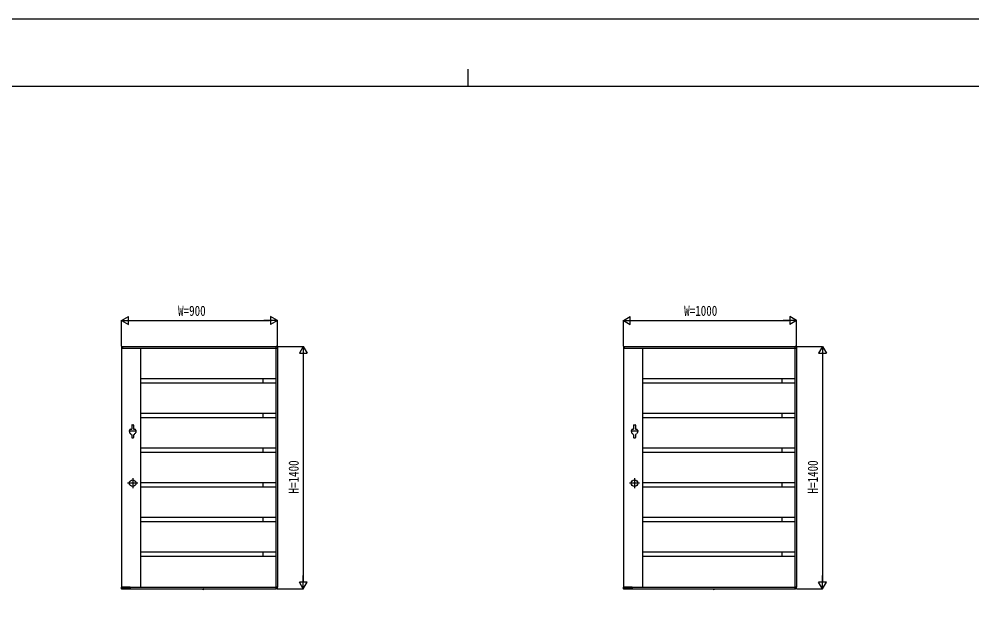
# Model space of a CAD drawing. Units: millimetres, scale not verified. Extents: x -8410 to 8410, y -5940 to 5940.
# Drawn here: x -2602 to 2904, y 2581 to 5940 of the extents above; entities that cross this region are included whole.
import ezdxf
from ezdxf.enums import TextEntityAlignment as Align

# ---------------------------------------------------------------- set-up
doc = ezdxf.new("R2010")
doc.units = ezdxf.units.MM
doc.header["$LTSCALE"] = 30
for name, color, linetype in [('0-2_YKK_A1', 4, 'Continuous'), ('0-3_YKK_D', 6, 'Continuous'), ('0-4_YKK_ZWAK', 7, 'Continuous')]:
    doc.layers.add(name, color=color, linetype=linetype)
doc.styles.add('ＭＳ ゴシック', font='')
doc.styles.get('ＭＳ ゴシック').set_extended_font_data('MS Gothic')

msp = doc.modelspace()

# ---------------------------------------------------------------- linework, layer by layer
at = {"layer": '0-2_YKK_A1'}
for p, q in [((-2010.46, 4048.63), (-2010.46, 4040.5)), ((-2009.96, 4040), (-2009.96, 2660)), ((-2009.96, 4040), (-1109.96, 4040)), ((-2009.96, 4040), (-2003.26, 4040)), ((-2009.05, 4050.13), (-2003.49, 4050.47)), ((-2003.26, 4040), (-2003.26, 4040)), ((-2002.96, 4050), (-1116.96, 4050)), ((-2002.96, 4040), (-2002.96, 4050)), ((-2002.96, 4040.3), (-2002.96, 4049.97)), ((-1899.96, 4040), (-1899.96, 2660)), ((-1118.96, 4040), (-1118.96, 2660)), ((-1116.96, 4040), (-1116.96, 4050)), ((-1116.96, 4040.3), (-1116.96, 4049.97)), ((-1109.96, 4040), (-1116.66, 4040)), ((-1116.66, 4040), (-1116.66, 4040)), ((-1110.87, 4050.13), (-1116.43, 4050.47)), ((-1109.96, 4040), (-1109.96, 2660)), ((-1109.46, 4048.63), (-1109.46, 4040.5)), ((889.54, 4048.63), (889.54, 4040.5)), ((890.04, 4040), (890.04, 2660)), ((890.04, 4040), (1890.04, 4040)), ((890.04, 4040), (896.74, 4040)), ((890.95, 4050.13), (896.51, 4050.47)), ((896.74, 4040), (896.74, 4040)), ((897.04, 4050), (1883.04, 4050)), ((897.04, 4040), (897.04, 4050)), ((897.04, 4040.3), (897.04, 4049.97)), ((1000.04, 4040), (1000.04, 2660)), ((1881.04, 4040), (1881.04, 2660)), ((1883.04, 4040), (1883.04, 4050)), ((1883.04, 4040.3), (1883.04, 4049.97)), ((1890.04, 4040), (1883.34, 4040)), ((1883.34, 4040), (1883.34, 4040)), ((1889.13, 4050.13), (1883.57, 4050.47)), ((1890.04, 4040), (1890.04, 2660)), ((1890.54, 4048.63), (1890.54, 4040.5)), ((-1118.96, 3862.5), (-1899.96, 3862.5)), ((-1193.96, 3862.5), (-1193.96, 3837.5)), ((1881.04, 3862.5), (1000.04, 3862.5)), ((1806.04, 3862.5), (1806.04, 3837.5)), ((-1118.96, 3837.5), (-1899.96, 3837.5)), ((1881.04, 3837.5), (1000.04, 3837.5)), ((-1118.96, 3662.5), (-1899.96, 3662.5)), ((-1118.96, 3637.5), (-1899.96, 3637.5)), ((-1193.96, 3662.5), (-1193.96, 3637.5)), ((1881.04, 3662.5), (1000.04, 3662.5)), ((1881.04, 3637.5), (1000.04, 3637.5)), ((1806.04, 3662.5), (1806.04, 3637.5)), ((-1951.21, 3595.5), (-1951.21, 3572)), ((-1949.21, 3597.5), (-1942.71, 3597.5)), ((-1940.71, 3595.5), (-1940.71, 3572)), ((948.79, 3595.5), (948.79, 3572)), ((950.79, 3597.5), (957.29, 3597.5)), ((959.29, 3595.5), (959.29, 3572)), ((-1923.96, 3560), (-1967.96, 3560)), ((-1963.46, 3567), (-1963.46, 3553)), ((-1958.46, 3572), (-1951.21, 3572)), ((-1951.21, 3539.16), (-1951.21, 3524.5)), ((-1940.71, 3572), (-1933.46, 3572)), ((-1940.71, 3539.16), (-1940.71, 3524.5)), ((-1928.46, 3567), (-1928.46, 3553)), ((976.04, 3560), (932.04, 3560)), ((936.54, 3567), (936.54, 3553)), ((941.54, 3572), (948.79, 3572)), ((948.79, 3539.16), (948.79, 3524.5)), ((959.29, 3572), (966.54, 3572)), ((959.29, 3539.16), (959.29, 3524.5)), ((971.54, 3567), (971.54, 3553)), ((-1949.21, 3522.5), (-1942.71, 3522.5)), ((950.79, 3522.5), (957.29, 3522.5)), ((-1118.96, 3462.5), (-1899.96, 3462.5)), ((-1118.96, 3437.5), (-1899.96, 3437.5)), ((-1193.96, 3462.5), (-1193.96, 3437.5)), ((1881.04, 3462.5), (1000.04, 3462.5)), ((1881.04, 3437.5), (1000.04, 3437.5)), ((1806.04, 3462.5), (1806.04, 3437.5)), ((-1916.96, 3260), (-1974.96, 3260)), ((-1945.96, 3289), (-1945.96, 3231)), ((-1118.96, 3262.5), (-1899.96, 3262.5)), ((-1193.96, 3262.5), (-1193.96, 3237.5)), ((983.04, 3260), (925.04, 3260)), ((954.04, 3289), (954.04, 3231)), ((1881.04, 3262.5), (1000.04, 3262.5)), ((1806.04, 3262.5), (1806.04, 3237.5)), ((-1118.96, 3237.5), (-1899.96, 3237.5)), ((1881.04, 3237.5), (1000.04, 3237.5)), ((-1118.96, 3062.5), (-1899.96, 3062.5)), ((-1118.96, 3037.5), (-1899.96, 3037.5)), ((-1193.96, 3062.5), (-1193.96, 3037.5)), ((1881.04, 3062.5), (1000.04, 3062.5)), ((1881.04, 3037.5), (1000.04, 3037.5)), ((1806.04, 3062.5), (1806.04, 3037.5)), ((-1118.96, 2862.5), (-1899.96, 2862.5)), ((-1118.96, 2837.5), (-1899.96, 2837.5)), ((-1193.96, 2862.5), (-1193.96, 2837.5)), ((1881.04, 2862.5), (1000.04, 2862.5)), ((1881.04, 2837.5), (1000.04, 2837.5)), ((1806.04, 2862.5), (1806.04, 2837.5)), ((-2009.85, 2649.97), (-2010.43, 2659.47)), ((-2009.96, 2660), (-1109.96, 2660)), ((-1960.26, 2660), (-2009.93, 2660)), ((-2008.6, 2649.5), (-2009.35, 2649.5)), ((-2008.1, 2649.99), (-2008.07, 2651.81)), ((-2008.09, 2650.5), (-1961.79, 2650.5)), ((-1987.17, 2652.1), (-2007.75, 2652.1)), ((-1986.85, 2651.81), (-1986.84, 2650.99)), ((-1985.12, 2650.99), (-1985.1, 2651.81)), ((-1978.13, 2652.1), (-1984.79, 2652.1)), ((-1977.82, 2651.81), (-1977.8, 2650.99)), ((-1976.08, 2650.99), (-1976.07, 2651.81)), ((-1962.13, 2652.1), (-1975.75, 2652.1)), ((-1965.86, 2652.1), (-1965.84, 2650.99)), ((-1961.82, 2651.81), (-1961.79, 2650.01)), ((-1960.46, 2649.52), (-1961.29, 2649.52)), ((-1959.96, 2659.7), (-1959.96, 2650.02)), ((-1959.66, 2660), (-1959.66, 2650)), ((-1959.66, 2650), (-1116.96, 2650)), ((-1542.22, 2649.5), (-1542.13, 2650)), ((-1542.22, 2649.5), (-1542.05, 2648.53)), ((-1542.22, 2649.5), (-1534.4, 2649.5)), ((-1542.13, 2650), (-1534.49, 2650)), ((-1538.31, 2645.8), (-1538.31, 2650)), ((-1534.4, 2649.5), (-1534.57, 2648.53)), ((-1534.4, 2649.5), (-1534.49, 2650)), ((-1116.96, 2650), (-1116.96, 2660)), ((-1116.96, 2659.7), (-1116.96, 2650.03)), ((-1109.96, 2660), (-1116.66, 2660)), ((-1116.66, 2660), (-1116.66, 2660)), ((-1110.87, 2649.87), (-1116.43, 2649.53)), ((-1109.46, 2651.37), (-1109.46, 2659.5)), ((890.15, 2649.97), (889.57, 2659.47)), ((890.04, 2660), (1890.04, 2660)), ((939.74, 2660), (890.07, 2660)), ((891.4, 2649.5), (890.65, 2649.5)), ((891.9, 2649.99), (891.93, 2651.81)), ((891.91, 2650.5), (938.21, 2650.5)), ((912.83, 2652.1), (892.25, 2652.1)), ((913.15, 2651.81), (913.16, 2650.99)), ((914.88, 2650.99), (914.9, 2651.81)), ((921.87, 2652.1), (915.21, 2652.1)), ((922.18, 2651.81), (922.2, 2650.99)), ((923.92, 2650.99), (923.93, 2651.81)), ((937.87, 2652.1), (924.25, 2652.1)), ((934.14, 2652.1), (934.16, 2650.99)), ((938.18, 2651.81), (938.21, 2650.01)), ((939.54, 2649.52), (938.71, 2649.52)), ((940.04, 2659.7), (940.04, 2650.02)), ((940.34, 2660), (940.34, 2650)), ((940.34, 2650), (1883.04, 2650)), ((1407.78, 2649.5), (1407.87, 2650)), ((1407.78, 2649.5), (1407.95, 2648.53)), ((1407.78, 2649.5), (1415.6, 2649.5)), ((1407.87, 2650), (1415.51, 2650)), ((1411.69, 2645.8), (1411.69, 2650)), ((1415.6, 2649.5), (1415.43, 2648.53)), ((1415.6, 2649.5), (1415.51, 2650)), ((1883.04, 2650), (1883.04, 2660)), ((1883.04, 2659.7), (1883.04, 2650.03)), ((1890.04, 2660), (1883.34, 2660)), ((1883.34, 2660), (1883.34, 2660)), ((1889.13, 2649.87), (1883.57, 2649.53)), ((1890.54, 2651.37), (1890.54, 2659.5))]:
    msp.add_line(p, q, dxfattribs=at)
for points in [[(-2007.75, 2652.1), (-2007.89, 2652.07), (-2007.97, 2652.02), (-2008.01, 2651.97), (-2008.04, 2651.91), (-2008.06, 2651.86), (-2008.07, 2651.81)], [(-1986.85, 2651.81), (-1986.86, 2651.85), (-1986.87, 2651.9), (-1986.89, 2651.95), (-1986.92, 2651.99), (-1986.97, 2652.04), (-1987.05, 2652.08), (-1987.17, 2652.1)], [(-1984.79, 2652.1), (-1984.92, 2652.07), (-1985, 2652.02), (-1985.05, 2651.97), (-1985.08, 2651.91), (-1985.09, 2651.86), (-1985.1, 2651.81)], [(-1977.82, 2651.81), (-1977.82, 2651.85), (-1977.83, 2651.9), (-1977.86, 2651.95), (-1977.89, 2651.99), (-1977.94, 2652.04), (-1978.01, 2652.08), (-1978.13, 2652.1)], [(-1975.75, 2652.1), (-1975.89, 2652.07), (-1975.97, 2652.02), (-1976.01, 2651.97), (-1976.04, 2651.91), (-1976.06, 2651.86), (-1976.07, 2651.81)], [(-1961.82, 2651.81), (-1961.82, 2651.85), (-1961.83, 2651.9), (-1961.86, 2651.95), (-1961.89, 2651.99), (-1961.94, 2652.04), (-1962.01, 2652.08), (-1962.13, 2652.1)], [(-1540.61, 2647.42), (-1539.46, 2649.74), (-1538.31, 2650.35)], [(-1536.01, 2647.42), (-1537.17, 2649.74), (-1538.31, 2650.35)], [(892.25, 2652.1), (892.11, 2652.07), (892.03, 2652.02), (891.99, 2651.97), (891.96, 2651.91), (891.94, 2651.86), (891.93, 2651.81)], [(913.15, 2651.81), (913.14, 2651.85), (913.13, 2651.9), (913.11, 2651.95), (913.08, 2651.99), (913.03, 2652.04), (912.95, 2652.08), (912.83, 2652.1)], [(915.21, 2652.1), (915.08, 2652.07), (915, 2652.02), (914.95, 2651.97), (914.92, 2651.91), (914.91, 2651.86), (914.9, 2651.81)], [(922.18, 2651.81), (922.18, 2651.85), (922.17, 2651.9), (922.14, 2651.95), (922.11, 2651.99), (922.06, 2652.04), (921.99, 2652.08), (921.87, 2652.1)], [(924.25, 2652.1), (924.11, 2652.07), (924.03, 2652.02), (923.99, 2651.97), (923.96, 2651.91), (923.94, 2651.86), (923.93, 2651.81)], [(938.18, 2651.81), (938.18, 2651.85), (938.17, 2651.9), (938.14, 2651.95), (938.11, 2651.99), (938.06, 2652.04), (937.99, 2652.08), (937.87, 2652.1)], [(1409.39, 2647.42), (1410.54, 2649.74), (1411.69, 2650.35)], [(1413.99, 2647.42), (1412.83, 2649.74), (1411.69, 2650.35)]]:
    msp.add_lwpolyline(points, dxfattribs=at)
for centre in [(-1945.96, 3260), (954.04, 3260)]:
    msp.add_circle(centre, 19, dxfattribs=at)
for centre, radius, start, end in [((-2008.96, 4048.63), 1.5, 93.5, 180), ((-2009.96, 4040.5), 0.5, 180, 270), ((-2003.46, 4049.97), 0.5, 0, 93.5), ((-2003.26, 4040.3), 0.3, 270, 0), ((-1116.46, 4049.97), 0.5, 86.5, 180), ((-1116.66, 4040.3), 0.3, 180, 270), ((-1110.96, 4048.63), 1.5, 0, 86.5), ((-1109.96, 4040.5), 0.5, 270, 0), ((891.04, 4048.63), 1.5, 93.5, 180), ((890.04, 4040.5), 0.5, 180, 270), ((896.54, 4049.97), 0.5, 0, 93.5), ((896.74, 4040.3), 0.3, 270, 0), ((1883.54, 4049.97), 0.5, 86.5, 180), ((1883.34, 4040.3), 0.3, 180, 270), ((1889.04, 4048.63), 1.5, 0, 86.5), ((1890.04, 4040.5), 0.5, 270, 0), ((-1949.21, 3595.5), 2, 90, 180), ((-1942.71, 3595.5), 2, 0, 90), ((950.79, 3595.5), 2, 90, 180), ((957.29, 3595.5), 2, 0, 90), ((-1958.46, 3567), 5, 90, 180), ((-1958.46, 3553), 5, 180, 270), ((-1945.96, 3550.44), 12.5, 191.55262, 245.16541), ((-1949.21, 3524.5), 2, 180, 270), ((-1942.71, 3524.5), 2, 270, 0), ((-1945.96, 3550.5), 12.5, 294.83459, 348.44738), ((-1945.96, 3550.44), 12.5, 294.83459, 348.44738), ((-1933.46, 3567), 5, 0, 90), ((-1933.46, 3553), 5, 270, 0), ((941.54, 3567), 5, 90, 180), ((941.54, 3553), 5, 180, 270), ((954.04, 3550.44), 12.5, 191.55262, 245.16541), ((950.79, 3524.5), 2, 180, 270), ((957.29, 3524.5), 2, 270, 0), ((954.04, 3550.5), 12.5, 294.83459, 348.44738), ((954.04, 3550.44), 12.5, 294.83459, 348.44738), ((966.54, 3567), 5, 0, 90), ((966.54, 3553), 5, 270, 0), ((-2009.93, 2659.5), 0.5, 90, 183.5), ((-2009.35, 2650), 0.5, 183.5, 269.21081), ((-2008.6, 2650), 0.5, 269.18971, 359), ((-1986.34, 2651), 0.5, 181, 270), ((-1985.62, 2651), 0.5, 270, 359), ((-1977.3, 2651), 0.5, 181, 270), ((-1976.58, 2651), 0.5, 270, 359), ((-1965.34, 2651), 0.5, 181, 270), ((-1961.29, 2650.02), 0.5, 181.0014, 270.00152), ((-1960.46, 2650.02), 0.5, 270, 0), ((-1960.26, 2659.7), 0.3, 0, 90), ((-1541.16, 2648.68), 0.9, 190, 239.36409), ((-1538.31, 2653.5), 6.5, 239.36409, 300.63591), ((-1535.46, 2648.68), 0.9, 300.63591, 350), ((-1116.66, 2659.7), 0.3, 90, 180), ((-1116.46, 2650.03), 0.5, 180, 273.5), ((-1110.96, 2651.37), 1.5, 273.5, 0), ((-1109.96, 2659.5), 0.5, 0, 90), ((890.07, 2659.5), 0.5, 90, 183.5), ((890.65, 2650), 0.5, 183.5, 269.21081), ((891.4, 2650), 0.5, 269.18971, 359), ((913.66, 2651), 0.5, 181, 270), ((914.38, 2651), 0.5, 270, 359), ((922.7, 2651), 0.5, 181, 270), ((923.42, 2651), 0.5, 270, 359), ((934.66, 2651), 0.5, 181, 270), ((938.71, 2650.02), 0.5, 181.0014, 270.00152), ((939.54, 2650.02), 0.5, 270, 0), ((939.74, 2659.7), 0.3, 0, 90), ((1408.84, 2648.68), 0.9, 190, 239.36409), ((1411.69, 2653.5), 6.5, 239.36409, 300.63591), ((1414.54, 2648.68), 0.9, 300.63591, 350), ((1883.34, 2659.7), 0.3, 90, 180), ((1883.54, 2650.03), 0.5, 180, 273.5), ((1889.04, 2651.37), 1.5, 273.5, 0), ((1890.04, 2659.5), 0.5, 0, 90)]:
    msp.add_arc(centre, radius, start, end, dxfattribs=at)
at = {"layer": '0-3_YKK_D'}
for p, q in [((-2009.96, 4200), (-1970.99, 4222.5)), ((-2009.96, 4051), (-2009.96, 4201)), ((-2009.96, 4200), (-1970.99, 4177.5)), ((-2009.96, 4200), (-1932.02, 4200)), ((-1970.99, 4177.5), (-1970.99, 4222.5)), ((-1964.96, 4200), (-1154.96, 4200)), ((-1109.96, 4200), (-1187.9, 4200)), ((-1109.96, 4200), (-1148.93, 4222.5)), ((-1148.93, 4222.5), (-1148.93, 4177.5)), ((-1109.96, 4200), (-1148.93, 4177.5)), ((-1109.96, 4051), (-1109.96, 4201)), ((890.04, 4200), (929.01, 4222.5)), ((890.04, 4051), (890.04, 4201)), ((890.04, 4200), (929.01, 4177.5)), ((890.04, 4200), (967.98, 4200)), ((929.01, 4177.5), (929.01, 4222.5)), ((935.04, 4200), (1845.04, 4200)), ((1890.04, 4200), (1812.1, 4200)), ((1890.04, 4200), (1851.07, 4222.5)), ((1851.07, 4222.5), (1851.07, 4177.5)), ((1890.04, 4200), (1851.07, 4177.5)), ((1890.04, 4051), (1890.04, 4201)), ((-1108.96, 4050), (-958.96, 4050)), ((-959.96, 4050), (-982.46, 4011.03)), ((-959.96, 4050), (-937.46, 4011.03)), ((-959.96, 4050), (-959.96, 3972.06)), ((1891.04, 4050), (2041.04, 4050)), ((2040.04, 4050), (2017.54, 4011.03)), ((2040.04, 4050), (2062.54, 4011.03)), ((2040.04, 4050), (2040.04, 3972.06)), ((-982.46, 4011.03), (-937.46, 4011.03)), ((-959.96, 4005), (-959.96, 2695)), ((2017.54, 4011.03), (2062.54, 4011.03)), ((2040.04, 4005), (2040.04, 2695)), ((-959.96, 2650), (-959.96, 2727.94)), ((2040.04, 2650), (2040.04, 2727.94)), ((-1108.96, 2650), (-958.96, 2650)), ((-959.96, 2650), (-982.46, 2688.97)), ((-937.46, 2688.97), (-982.46, 2688.97)), ((-959.96, 2650), (-937.46, 2688.97)), ((1891.04, 2650), (2041.04, 2650)), ((2040.04, 2650), (2017.54, 2688.97)), ((2062.54, 2688.97), (2017.54, 2688.97)), ((2040.04, 2650), (2062.54, 2688.97))]:
    msp.add_line(p, q, dxfattribs=at)
at = {"layer": '0-4_YKK_ZWAK'}
for p, q in [((-9.96, 5650), (-9.96, 5550)), ((7790.04, 5550), (-7809.96, 5550))]:
    msp.add_line(p, q, dxfattribs=at)
msp.add_lwpolyline([(-8410, -5940), (8410, -5940), (8410, 5940), (-8410, 5940)], close=True, dxfattribs=at)

# ---------------------------------------------------------------- texts
at = {"layer": '0-3_YKK_D', "style": 'ＭＳ ゴシック', "width": 0.8}
for s, p in [('W=900', (-1683.69, 4209)), ('W=1000', (1240.71, 4209))]:
    msp.add_text(s, height=58.65, dxfattribs=at).set_placement(p, align=Align.BOTTOM_LEFT)
for p in [(-968.96, 3200.67), (2031.04, 3200.67)]:
    msp.add_text('H=1400', height=58.65, rotation=90, dxfattribs=at).set_placement(p, align=Align.BOTTOM_LEFT)

doc.saveas('drawing.dxf')
